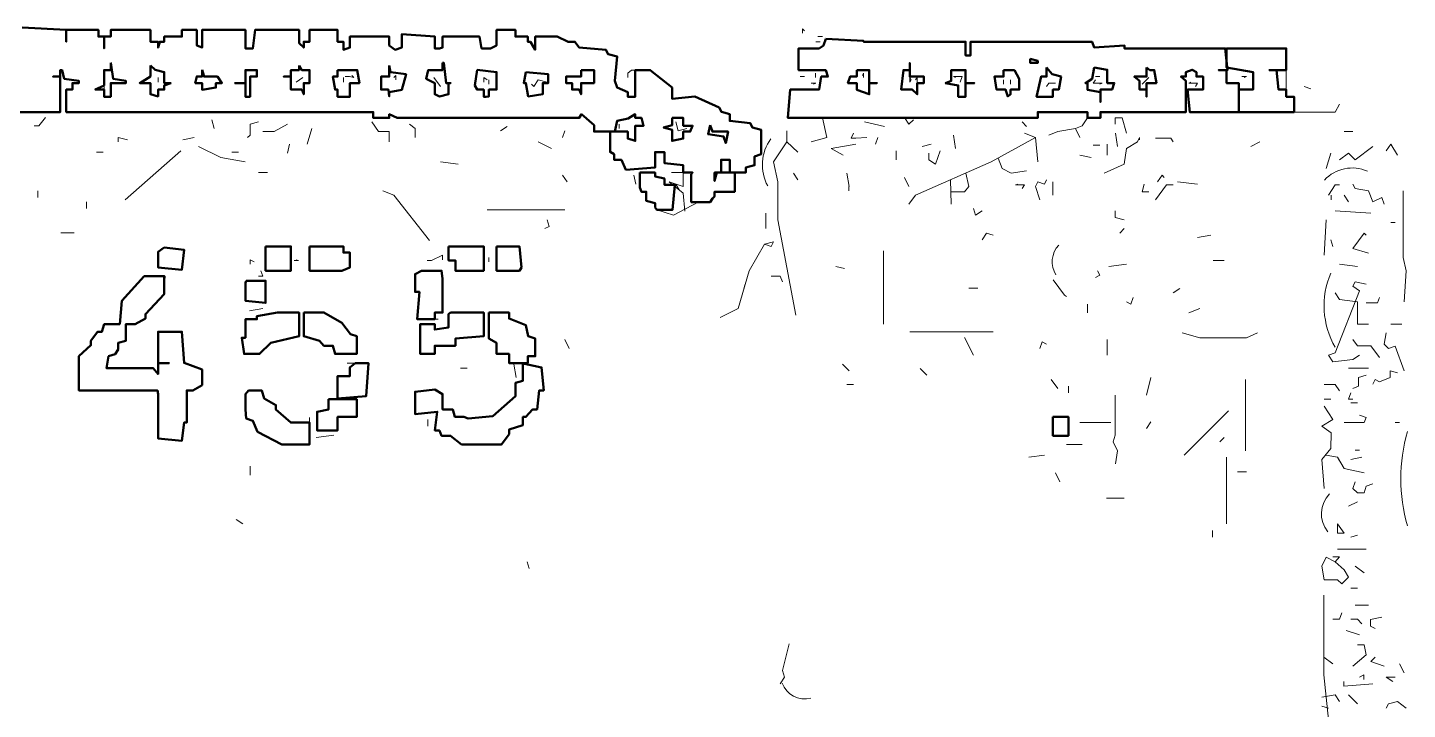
# Model space of a CAD drawing. Header units: metres. Extents: x 0.1 to 48.1, y 1.3 to 34.5.
# Drawn here: x 43.968 to 48.101, y 32.395 to 34.436 of the extents above; entities that cross this region are included whole.
import ezdxf

# ---------------------------------------------------------------- set-up
doc = ezdxf.new("R2010")
doc.units = ezdxf.units.M
for name, color, linetype, lineweight in [('P2D_GRAMMES', 7, 'Continuous', 18), ('P2D_MIKRA', 8, 'Continuous', 13), ('P2D_TOIXOI', 7, 'Continuous', 50), ('P2D_TOXA', 7, 'Continuous', 18)]:
    doc.layers.add(name, color=color, linetype=linetype, lineweight=lineweight)

msp = doc.modelspace()

# ---------------------------------------------------------------- linework, layer by layer
at = {"layer": 'P2D_GRAMMES'}
for p, q in [((47.737704, 34.359817), (47.737704, 34.25086)), ((46.986675, 34.107147), (46.993427, 34.034005)), ((44.426728, 34.067251), (44.260497, 33.920969)), ((46.731733, 33.9802), (46.734396, 33.90767)), ((45.909595, 33.967806), (45.919678, 33.950276)), ((45.577042, 33.891168), (45.344319, 33.891168)), ((46.178981, 33.881073), (46.178981, 33.834529)), ((47.857723, 33.861126), (47.851073, 33.754738)), ((46.531014, 33.768037), (46.531014, 33.548613)), ((47.039869, 33.681597), (47.073115, 33.635052)), ((46.116539, 33.666075), (46.112939, 33.653835)), ((46.610133, 33.525463), (46.86034, 33.525463)), ((47.615857, 33.382382), (47.615857, 33.169607)), ((47.565157, 33.289293), (47.432173, 33.156309)), ((47.851073, 33.302592), (47.87767, 33.262696)), ((47.558876, 33.14966), (47.558876, 32.950183)), ((47.894022, 33.144571), (47.899889, 33.134793)), ((47.850299, 32.55123), (47.87767, 32.531283))]:
    msp.add_line(p, q, dxfattribs=at)
for points in [[(47.897618, 34.206885), (47.884319, 34.183524), (47.761309, 34.183524)], [(46.348351, 34.165763), (46.361649, 34.107147), (46.315105, 34.093848)], [(47.142213, 34.165763), (47.126309, 34.142654), (47.106361, 34.133743), (47.11966, 34.107147)], [(46.241963, 34.127094), (46.241963, 34.093848), (46.202068, 34.034005), (46.215366, 33.974162), (46.215366, 33.861126), (46.26856, 33.575209)], [(46.953429, 34.120445), (46.986675, 34.107147), (46.853691, 34.034005), (46.627618, 33.934267), (46.60767, 33.90767)], [(47.106361, 34.133743), (47.053168, 34.125013), (47.026571, 34.113796)], [(47.298542, 34.100497), (47.298542, 34.107147), (47.292539, 34.093848), (47.259293, 34.073901), (47.252644, 34.027356), (47.192801, 34.000759)], [(46.241963, 34.093848), (46.275209, 34.063827), (46.275209, 34.063827)], [(46.41041, 34.053953), (46.374948, 34.073901), (46.448089, 34.087199)], [(46.874621, 34.045517), (46.886937, 34.014058), (46.913534, 34.000759), (46.960079, 34.007408)], [(45.896204, 34.002458), (45.931482, 34.002458), (45.931482, 33.960864), (45.889555, 33.974162), (45.931482, 33.940916), (45.936681, 33.886725)], [(46.777733, 34.000494), (46.787199, 33.960864), (46.773901, 33.94476), (46.734396, 33.94476)], [(45.031806, 33.947565), (45.065052, 33.934267), (45.17144, 33.798445), (45.17144, 33.798445)], [(48.087425, 33.947565), (48.087425, 33.748089), (48.097094, 33.708194), (48.090445, 33.615105)], [(45.975995, 33.914043), (45.902853, 33.874424), (45.852984, 33.891168)], [(46.175471, 33.787984), (46.202068, 33.794634), (46.195419, 33.781335), (46.175471, 33.787984), (46.128927, 33.708194), (46.095681, 33.595157), (46.042487, 33.56856)], [(47.871021, 33.801283), (47.87767, 33.781335), (47.871021, 33.801283)], [(47.977408, 33.668298), (47.944162, 33.674948), (47.937513, 33.661649), (47.957461, 33.648351), (47.884319, 33.462173), (47.864372, 33.455524), (47.87767, 33.435576), (47.937513, 33.442225), (47.957461, 33.455524)], [(47.884319, 33.641702), (47.897618, 33.621754), (47.950812, 33.615105), (47.950812, 33.548702), (47.984058, 33.548702)], [(47.073115, 33.635052), (47.079764, 33.631123), (47.073115, 33.635052)], [(47.425524, 33.522016), (47.478717, 33.507609), (47.618351, 33.507609), (47.651597, 33.522016)], [(47.225097, 33.335838), (47.225097, 33.216152), (47.219398, 33.196204), (47.232696, 33.169607), (47.226047, 33.129712)], [(47.87767, 33.262696), (47.844424, 33.242749), (47.872499, 33.222801), (47.871021, 33.176257), (47.844424, 33.14301), (47.851073, 33.056571)], [(47.857723, 33.156309), (47.890969, 33.14966), (47.910916, 33.116414), (47.970759, 33.103115)], [(47.884319, 32.837147), (47.910916, 32.81332), (47.924215, 32.790602), (47.904267, 32.770654), (47.890969, 32.782845), (47.851073, 32.782845), (47.844424, 32.823848), (47.857723, 32.850445), (47.884319, 32.837147), (47.897618, 32.852169), (47.87767, 32.852169), (47.890969, 32.852169)], [(47.850299, 32.737408), (47.850299, 32.498037), (47.864372, 32.365052), (47.850299, 32.358403), (47.850299, 32.318508)]]:
    msp.add_lwpolyline(points, dxfattribs=at)
at = {"layer": 'P2D_MIKRA'}
for p, q in [((46.328403, 34.393698), (46.341702, 34.393698)), ((46.335052, 34.409552), (46.348351, 34.409552)), ((44.065789, 34.266728), (44.065789, 34.240131)), ((44.197217, 34.286675), (44.197217, 34.24678)), ((44.792435, 34.286675), (44.772487, 34.273377)), ((44.913783, 34.286675), (44.913783, 34.273377)), ((45.184738, 34.286675), (45.204686, 34.260079)), ((45.349639, 34.280026), (45.349639, 34.266728)), ((46.281859, 34.28979), (46.295157, 34.28979)), ((46.327517, 34.299974), (46.327517, 34.286675)), ((46.891312, 34.280026), (46.891312, 34.266728)), ((46.911805, 34.280026), (46.911805, 34.266728)), ((47.166204, 34.28979), (47.179503, 34.28979)), ((47.325785, 34.286675), (47.305838, 34.266728)), ((47.79123, 34.260079), (47.811178, 34.253429)), ((44.519817, 34.16034), (44.526466, 34.133743)), ((45.404162, 34.140393), (45.384215, 34.127094)), ((45.739887, 34.147042), (45.739887, 34.133743)), ((46.474686, 34.153691), (46.534529, 34.140393)), ((46.94678, 34.153691), (46.960079, 34.140393)), ((44.466623, 34.107147), (44.433377, 34.100497)), ((44.819031, 34.133743), (44.805733, 34.087199)), ((45.577042, 34.127094), (45.570393, 34.107147)), ((46.514581, 34.107147), (46.507932, 34.087199)), ((46.740654, 34.113796), (46.747304, 34.073901)), ((47.226047, 34.120445), (47.232696, 34.08055)), ((47.910916, 34.125013), (47.937513, 34.125013)), ((44.174058, 34.063827), (44.194005, 34.063827)), ((44.57966, 34.063827), (44.599607, 34.063827)), ((44.752539, 34.087199), (44.74589, 34.060602)), ((45.497251, 34.093848), (45.537147, 34.073901)), ((46.569001, 34.067251), (46.569001, 34.040654)), ((46.674162, 34.087199), (46.647565, 34.08055)), ((47.11966, 34.053953), (47.152906, 34.047304)), ((47.159555, 34.084343), (47.179503, 34.084343)), ((47.201746, 34.087199), (47.201746, 34.053953)), ((47.658246, 34.093848), (47.631649, 34.08055)), ((47.871021, 34.060602), (47.857723, 34.014058)), ((45.204686, 34.034005), (45.25788, 34.027356)), ((44.65945, 34.002458), (44.686047, 34.002458)), ((45.570393, 33.99411), (45.583691, 33.974162)), ((45.783168, 33.99411), (45.789817, 33.967513)), ((46.261911, 34.000759), (46.275209, 33.980812)), ((46.421492, 34.000759), (46.428141, 33.960864)), ((46.594372, 33.987461), (46.60767, 33.960864)), ((47.038884, 33.974162), (47.038884, 33.934267)), ((47.412225, 33.974162), (47.472068, 33.967513)), ((43.998518, 33.947565), (43.998518, 33.927618)), ((47.910916, 33.934267), (47.924215, 33.914319)), ((44.144136, 33.914319), (44.144136, 33.894372)), ((47.884319, 33.887723), (47.990707, 33.881073)), ((48.05055, 33.852703), (48.063848, 33.852703)), ((44.06767, 33.822154), (44.107565, 33.822154)), ((47.252644, 33.834529), (47.239346, 33.82123)), ((47.511963, 33.814581), (47.472068, 33.807932)), ((45.349639, 33.748089), (45.349639, 33.734791)), ((47.259293, 33.728141), (47.206099, 33.721492)), ((47.518613, 33.739119), (47.551859, 33.739119)), ((47.897618, 33.728141), (47.950812, 33.721492)), ((46.388246, 33.721492), (46.414843, 33.714843)), ((46.787199, 33.656351), (46.813796, 33.656351)), ((47.418874, 33.655), (47.398927, 33.641702)), ((47.142213, 33.608455), (47.142213, 33.581859)), ((44.672749, 33.595157), (44.632853, 33.588508)), ((45.144843, 33.563019), (45.198037, 33.563019)), ((47.478717, 33.595157), (47.445471, 33.581859)), ((48.05055, 33.548702), (48.083796, 33.548702)), ((45.577042, 33.502068), (45.59034, 33.475471)), ((46.773901, 33.508717), (46.800497, 33.455524)), ((47.201746, 33.502068), (47.201746, 33.455524)), ((44.925419, 33.43186), (44.958665, 33.43186)), ((45.264529, 33.416851), (45.284476, 33.416851)), ((45.42411, 33.428927), (45.430759, 33.389031)), ((46.408194, 33.428927), (46.428141, 33.408979)), ((46.640916, 33.415628), (46.660864, 33.395681)), ((47.924215, 33.416851), (47.984058, 33.416851)), ((46.421492, 33.367421), (46.44144, 33.367421)), ((47.03322, 33.382382), (47.053168, 33.355785)), ((47.085192, 33.362435), (47.085192, 33.342487)), ((47.332435, 33.389031), (47.319136, 33.335838)), ((47.851073, 33.323524), (47.871021, 33.323524)), ((47.930864, 33.31304), (47.950812, 33.31304)), ((44.812616, 33.269346), (44.812616, 33.236099)), ((45.166922, 33.262696), (45.166922, 33.242749)), ((47.11966, 33.253831), (47.212749, 33.253831)), ((47.332435, 33.256047), (47.319136, 33.236099)), ((48.063848, 33.253831), (48.077147, 33.253831)), ((44.885524, 33.216152), (44.83233, 33.209503)), ((47.079764, 33.188175), (47.126309, 33.188175)), ((47.551859, 33.209503), (47.53856, 33.196204)), ((47.013272, 33.156309), (46.966728, 33.14966)), ((47.96411, 33.14966), (47.930864, 33.14301)), ((44.63427, 33.123063), (44.63427, 33.096466)), ((47.046518, 33.103115), (47.059817, 33.076518)), ((47.591754, 33.10644), (47.618351, 33.10644)), ((47.19945, 33.027727), (47.252644, 33.027727)), ((47.950812, 33.016675), (47.924215, 33.003377)), ((44.592958, 32.963482), (44.612906, 32.950183)), ((47.516396, 32.930236), (47.516396, 32.910288)), ((47.950812, 32.916937), (47.930864, 32.910288)), ((47.890969, 32.875077), (47.977408, 32.875077)), ((45.464005, 32.837147), (45.470654, 32.817199)), ((47.944162, 32.823848), (47.970759, 32.803901)), ((47.930864, 32.757809), (47.950812, 32.757809)), ((47.944162, 32.70662), (47.984058, 32.70662)), ((47.917565, 32.631021), (47.957461, 32.617723)), ((48.077147, 32.531283), (48.090445, 32.504686)), ((47.844424, 32.404948), (47.864372, 32.398298)), ((47.924215, 32.438194), (47.950812, 32.411597))]:
    msp.add_line(p, q, dxfattribs=at)
for points in [[(46.295157, 34.426309), (46.288508, 34.432958), (46.288508, 34.41966)], [(45.803115, 34.309199), (45.776518, 34.309199), (45.765614, 34.299974), (45.765614, 34.286675)], [(44.358688, 34.273377), (44.358688, 34.286675), (44.358688, 34.273377)], [(44.91877, 34.28979), (44.932068, 34.28979), (44.945366, 34.286675), (44.938717, 34.293325)], [(45.065052, 34.286675), (45.070717, 34.293325), (45.070717, 34.280026)], [(45.344319, 34.280026), (45.334346, 34.286675), (45.334346, 34.273377)], [(45.477304, 34.266728), (45.483953, 34.260079), (45.497251, 34.280026), (45.523848, 34.273377)], [(46.321754, 34.266728), (46.328403, 34.270121), (46.315105, 34.270121)], [(46.468037, 34.293325), (46.471646, 34.299974), (46.471646, 34.286675)], [(46.627618, 34.280026), (46.632733, 34.286675), (46.632733, 34.273377)], [(46.747304, 34.286675), (46.740654, 34.28979), (46.767251, 34.28979), (46.760602, 34.273377)], [(47.046518, 34.270121), (47.026571, 34.270121), (47.019921, 34.260079)], [(47.166204, 34.280026), (47.159555, 34.270121), (47.186152, 34.270121), (47.179503, 34.266728)], [(47.45212, 34.273377), (47.445471, 34.270121), (47.472068, 34.270121), (47.465419, 34.260079)], [(47.611702, 34.286675), (47.618351, 34.28979), (47.605052, 34.28979)], [(44.021126, 34.16699), (44.001178, 34.142654), (43.98788, 34.142654)], [(44.65945, 34.153691), (44.63427, 34.147042), (44.63427, 34.113796), (44.626204, 34.107147)], [(44.74589, 34.147042), (44.705995, 34.125013), (44.672749, 34.125013)], [(44.99856, 34.153691), (45.018508, 34.125013), (45.051215, 34.125013), (45.051215, 34.107147)], [(45.111597, 34.147042), (45.128453, 34.133743), (45.128453, 34.107147)], [(45.909503, 34.153691), (45.916152, 34.127094), (45.942749, 34.133743)], [(46.594372, 34.16699), (46.60767, 34.147042), (46.620969, 34.16034)], [(47.259293, 34.120445), (47.245995, 34.165763), (47.225097, 34.165763), (47.225097, 34.147042)], [(44.267147, 34.100497), (44.238721, 34.107147), (44.238721, 34.093848)], [(45.051215, 34.107147), (45.051215, 34.093848), (45.051215, 34.107147)], [(46.44144, 34.120445), (46.434791, 34.104912), (46.448089, 34.104912), (46.481335, 34.107147)], [(47.345733, 34.104912), (47.392277, 34.104912), (47.398927, 34.093848)], [(44.479921, 34.08055), (44.546414, 34.047304), (44.619555, 34.034005)], [(46.700759, 34.067251), (46.687461, 34.027356), (46.667513, 34.040654), (46.667513, 34.060602)], [(47.997356, 34.08055), (47.944162, 34.040654), (47.924215, 34.060602), (47.897618, 34.040654)], [(48.037251, 34.067251), (48.05055, 34.087199), (48.070497, 34.053953)], [(47.019921, 33.980812), (47.013272, 33.967513), (46.993325, 33.974162), (46.986675, 33.960864), (46.999974, 33.920969)], [(47.37233, 33.987461), (47.365681, 33.99411), (47.352382, 33.974162)], [(46.427476, 33.960864), (46.427476, 33.947565), (46.427476, 33.960864)], [(46.933482, 33.967513), (46.926832, 33.966027), (46.953429, 33.966027), (46.94678, 33.954215)], [(47.312487, 33.967513), (47.305838, 33.94476), (47.325785, 33.94476)], [(47.398927, 33.966027), (47.378979, 33.966027), (47.345733, 33.920969)], [(47.897618, 33.966027), (47.884319, 33.966027), (47.864372, 33.934267)], [(47.872499, 33.934267), (47.872499, 33.920969), (47.872499, 33.934267)], [(47.937513, 33.967513), (47.944162, 33.954215), (47.984058, 33.947565), (47.997356, 33.914319), (48.023953, 33.927618), (48.030602, 33.90767)], [(46.800497, 33.894372), (46.807147, 33.874424), (46.827094, 33.887723)], [(47.225097, 33.887723), (47.225097, 33.867775), (47.252644, 33.861126)], [(45.523848, 33.861126), (45.530497, 33.841178), (45.517199, 33.834529)], [(46.86034, 33.814581), (46.840393, 33.82123), (46.827094, 33.801283)], [(47.977408, 33.814581), (47.970759, 33.82123), (47.937513, 33.774686), (47.984058, 33.761387)], [(44.646152, 33.734791), (44.63427, 33.74144), (44.63427, 33.728141)], [(44.772487, 33.74144), (44.779136, 33.739119), (44.765838, 33.739119)], [(45.178089, 33.739119), (45.164791, 33.739119), (45.178089, 33.739119)], [(45.178089, 33.739119), (45.210856, 33.754738), (45.210856, 33.74144)], [(44.353586, 33.692498), (44.380183, 33.692498), (44.377376, 33.655)], [(44.666099, 33.708194), (44.672749, 33.692498), (44.65945, 33.692498)], [(46.195419, 33.692498), (46.222016, 33.692498), (46.228665, 33.674948)], [(47.172853, 33.708194), (47.179503, 33.694895), (47.166204, 33.688246)], [(47.279241, 33.628403), (47.272592, 33.608455), (47.259293, 33.615105)], [(48.017304, 33.628403), (48.010654, 33.612493), (47.977408, 33.612493)], [(48.037251, 33.522016), (48.030602, 33.48877), (48.043901, 33.475471), (48.063848, 33.48212), (48.090445, 33.408979)], [(47.019921, 33.48877), (47.006623, 33.495419), (46.999974, 33.475471)], [(47.937513, 33.502068), (47.950812, 33.48352), (47.990707, 33.48352), (48.017304, 33.448874)], [(47.977408, 33.395681), (47.954488, 33.389031), (47.954488, 33.362435), (47.937513, 33.355785)], [(48.070497, 33.40233), (48.049174, 33.408979), (48.049174, 33.389031), (48.017304, 33.375733), (48.004005, 33.382382), (47.997356, 33.369084)], [(47.851073, 33.367421), (47.884319, 33.367421), (47.897618, 33.349136)], [(47.930864, 33.342487), (47.924215, 33.323524), (47.937513, 33.323524)], [(47.957461, 33.275995), (47.977408, 33.269346), (47.970759, 33.253831), (47.910916, 33.253831)], [(47.944162, 33.170937), (47.957461, 33.170937), (47.944162, 33.170937)], [(47.944162, 33.076518), (47.937513, 33.056571), (47.950812, 33.043272), (47.970759, 33.043272), (47.977408, 33.06322), (47.997356, 33.069869)], [(47.904267, 32.684215), (47.897618, 32.665396), (47.87767, 32.665396)], [(47.930864, 32.665396), (47.950812, 32.665396), (47.96411, 32.650969)], [(48.023953, 32.670916), (47.989523, 32.664267), (47.989523, 32.644319), (48.004005, 32.63767)], [(46.248613, 32.591126), (46.228665, 32.511335), (46.235314, 32.491387), (46.222016, 32.47144)], [(47.950812, 32.58809), (47.970759, 32.58809), (47.977408, 32.55788), (47.937513, 32.524634)], [(48.004005, 32.55123), (47.990707, 32.537932), (48.030602, 32.524634)], [(47.957461, 32.491387), (47.97005, 32.498037), (47.97005, 32.484738)], [(48.063848, 32.491387), (48.037251, 32.491387), (48.057199, 32.478089)], [(47.910589, 32.478089), (47.910589, 32.464791), (47.997356, 32.47144)], [(47.844424, 32.431545), (47.884319, 32.438194), (47.897618, 32.418246)], [(48.037251, 32.398298), (48.043901, 32.411597), (48.070497, 32.418246), (48.097094, 32.398298)]]:
    msp.add_lwpolyline(points, dxfattribs=at)
for points in [[(46.614319, 34.280026), (46.610133, 34.286675), (46.610133, 34.273377)], [(47.89142, 32.950183), (47.910916, 32.922563), (47.89142, 32.922563)]]:
    msp.add_lwpolyline(points, close=True, dxfattribs=at)
at = {"layer": 'P2D_TOIXOI'}
msp.add_lwpolyline([(43.864869, 34.183524), (44.065789, 34.183524), (44.065789, 34.229304), (44.065789, 34.229304), (44.065789, 34.28979), (44.044398, 34.28979), (44.065789, 34.29), (44.065789, 34.309199), (44.070995, 34.309199), (44.077644, 34.283351), (44.121646, 34.276702), (44.121646, 34.270121), (44.102329, 34.270121), (44.102329, 34.25086), (44.083715, 34.25086), (44.083715, 34.183524), (45.00302, 34.183524), (45.00302, 34.165763), (45.051215, 34.165763), (45.051215, 34.176963), (45.075026, 34.165763), (45.166922, 34.165763), (45.166922, 34.165763), (45.620262, 34.165763), (45.626911, 34.176963), (45.664728, 34.143717), (45.664728, 34.125013), (45.726649, 34.125013), (45.733298, 34.157016), (45.766545, 34.163665), (45.787836, 34.176963), (45.787836, 34.165763), (45.80644, 34.165763), (45.813089, 34.142654), (45.787836, 34.142654), (45.787836, 34.104912), (45.787836, 34.104912), (45.787836, 34.097173), (45.765614, 34.103822), (45.765614, 34.125013), (45.712489, 34.125013), (45.712489, 34.063927), (45.724723, 34.057277), (45.724723, 34.040578), (45.746597, 34.040578), (45.759895, 34.010733), (45.847475, 34.017382), (45.847475, 34.063827), (45.875069, 34.063827), (45.875069, 34.030681), (45.931482, 34.024031), (45.931482, 34.002458), (45.959372, 34.002458), (45.955512, 33.997435), (45.955512, 33.94476), (45.955512, 33.94476), (45.955512, 33.914043), (46.012565, 33.914043), (46.019215, 33.924293), (46.025665, 33.930942), (46.025665, 33.94476), (46.085707, 33.94476), (46.085707, 34.002458), (46.032513, 34.002458), (46.025665, 33.977487), (46.025665, 34.002458), (46.04503, 34.002458), (46.04503, 34.040578), (46.070907, 34.040578), (46.070907, 34.002458), (46.118953, 34.002458), (46.118953, 34.017382), (46.14555, 34.024031), (46.14555, 34.050628), (46.164868, 34.057277), (46.164868, 34.130419), (46.138901, 34.137068), (46.132251, 34.150366), (46.070907, 34.157016), (46.070907, 34.176963), (46.045812, 34.183613), (46.039162, 34.196911), (45.966021, 34.230157), (45.898104, 34.223508), (45.898104, 34.256754), (45.833037, 34.309199), (45.787836, 34.309199), (45.787836, 34.229304), (45.765614, 34.229304), (45.765614, 34.243455), (45.733298, 34.256754), (45.726649, 34.276702), (45.733298, 34.349843), (45.706702, 34.356492), (45.700052, 34.369791), (45.620262, 34.37644), (45.606963, 34.393698), (45.587016, 34.393698), (45.55377, 34.409552), (45.488346, 34.409552), (45.488346, 34.369791), (45.473979, 34.393698), (45.466133, 34.393698), (45.466133, 34.409552), (45.428958, 34.409552), (45.428958, 34.429259), (45.372371, 34.429259), (45.372371, 34.383089), (45.354293, 34.373889), (45.327696, 34.373889), (45.321047, 34.409552), (45.210856, 34.409552), (45.210856, 34.37644), (45.201361, 34.373889), (45.187175, 34.373889), (45.187175, 34.409686), (45.088325, 34.416335), (45.088325, 34.37644), (45.068377, 34.369791), (45.051215, 34.383089), (45.051215, 34.409552), (44.933359, 34.409552), (44.933359, 34.37644), (44.913783, 34.369791), (44.913783, 34.393698), (44.896122, 34.393698), (44.896122, 34.429259), (44.812616, 34.429259), (44.812616, 34.393698), (44.795139, 34.393698), (44.795139, 34.37644), (44.780841, 34.389738), (44.780841, 34.429259), (44.649476, 34.429259), (44.642827, 34.373889), (44.620549, 34.373889), (44.620549, 34.429259), (44.490717, 34.429259), (44.490717, 34.37644), (44.474358, 34.383089), (44.474358, 34.429259), (44.430052, 34.429259), (44.430052, 34.409552), (44.377376, 34.409552), (44.377376, 34.393698), (44.36356, 34.393698), (44.358688, 34.37644), (44.358688, 34.393698), (44.33574, 34.393698), (44.33574, 34.429259), (44.217147, 34.429259), (44.217147, 34.409552), (44.197217, 34.409552), (44.197217, 34.373889), (44.197217, 34.373889), (44.197217, 34.409552), (44.179947, 34.409552), (44.179947, 34.429259), (44.083715, 34.429259), (44.083715, 34.393698), (44.083715, 34.393698), (44.083715, 34.429634), (43.951309, 34.436283)], dxfattribs=at)
for points in [[(46.358325, 34.403037), (46.351675, 34.383089), (46.338377, 34.373889), (46.27708, 34.373889), (46.27708, 34.309199), (46.345026, 34.309199), (46.345026, 34.309199), (46.358325, 34.309199), (46.364974, 34.28979), (46.345026, 34.28979), (46.338377, 34.25086), (46.305131, 34.25086), (46.298482, 34.25086), (46.251937, 34.25086), (46.245288, 34.165763), (46.993427, 34.165763), (46.993427, 34.183524), (47.142213, 34.183524), (47.142213, 34.165763), (47.180888, 34.165763), (47.180888, 34.183524), (47.253013, 34.183524), (47.253013, 34.183524), (47.43716, 34.183524), (47.43716, 34.276702), (47.422199, 34.28979), (47.43716, 34.28979), (47.43716, 34.303298), (47.455445, 34.309948), (47.468743, 34.303298), (47.468743, 34.28979), (47.48849, 34.28979), (47.48849, 34.283351), (47.48849, 34.276702), (47.48849, 34.25086), (47.442147, 34.25086), (47.448796, 34.183524), (47.595577, 34.183524), (47.595577, 34.270121), (47.558876, 34.270121), (47.558876, 34.309199), (47.535236, 34.309199), (47.535236, 34.309199), (47.561832, 34.309199), (47.555183, 34.373889), (47.253013, 34.373889), (47.253013, 34.383089), (47.16288, 34.37644), (47.15623, 34.393698), (46.956754, 34.393698), (46.956754, 34.393698), (46.792114, 34.393698), (46.792114, 34.35281), (46.777225, 34.35281), (46.777225, 34.393698), (46.610133, 34.393698), (46.610133, 34.393698), (46.471646, 34.393698), (46.471646, 34.396387)], [(46.970791, 34.343194), (46.993427, 34.336545), (46.993427, 34.330647), (46.970791, 34.330647)], [(47.575131, 34.373889), (47.558876, 34.373889), (47.558876, 34.316597), (47.638298, 34.303298), (47.638298, 34.25086), (47.595577, 34.25086), (47.595577, 34.183524), (47.761309, 34.183524), (47.761309, 34.229304), (47.737704, 34.229304), (47.737704, 34.25086), (47.714764, 34.25086), (47.708115, 34.309199), (47.686656, 34.309199), (47.686656, 34.309199), (47.737704, 34.309199), (47.737704, 34.373889)], [(44.217147, 34.330647), (44.217277, 34.330647), (44.223927, 34.283351), (44.262406, 34.276702), (44.262406, 34.270121), (44.217147, 34.270121), (44.217147, 34.229304), (44.197217, 34.229304), (44.197217, 34.25086), (44.170733, 34.25086), (44.197217, 34.263403), (44.197217, 34.309199), (44.217147, 34.309199)], [(44.33574, 34.323246), (44.350262, 34.309948), (44.377376, 34.303298), (44.377376, 34.270121), (44.396806, 34.270121), (44.377376, 34.263403), (44.377376, 34.25086), (44.358688, 34.25086), (44.358688, 34.230157), (44.33574, 34.236806), (44.33574, 34.270121), (44.303717, 34.270121), (44.33574, 34.29)], [(44.490717, 34.309948), (44.496545, 34.28979), (44.53644, 34.28979), (44.549738, 34.270121), (44.531934, 34.270121), (44.531934, 34.256754), (44.490717, 34.250105), (44.490717, 34.270121), (44.469948, 34.270121), (44.474358, 34.29), (44.474358, 34.28979), (44.490717, 34.28979)], [(44.654952, 34.309199), (44.654952, 34.309199), (44.654952, 34.28979), (44.63427, 34.28979), (44.63427, 34.229304), (44.620549, 34.229304), (44.620549, 34.270121), (44.588716, 34.270121), (44.588716, 34.270121), (44.620549, 34.270121), (44.620549, 34.309199), (44.654952, 34.309199)], [(44.780841, 34.323246), (44.78911, 34.309199), (44.812616, 34.309199), (44.812616, 34.270121), (44.812616, 34.270121), (44.812616, 34.270121), (44.795139, 34.270121), (44.795139, 34.236806), (44.78911, 34.25086), (44.75635, 34.25086), (44.75635, 34.28979), (44.735312, 34.28979), (44.735312, 34.28979), (44.75635, 34.28979), (44.75635, 34.309199), (44.780841, 34.309199)], [(44.896122, 34.309199), (44.933359, 34.309199), (44.933359, 34.309199), (44.95534, 34.309199), (44.96199, 34.270121), (44.933359, 34.270121), (44.933359, 34.229304), (44.896122, 34.229304), (44.896122, 34.25086), (44.888848, 34.25086), (44.882199, 34.28979), (44.896122, 34.28979)], [(45.051215, 34.323246), (45.055079, 34.303298), (45.101623, 34.296649), (45.088325, 34.250105), (45.051215, 34.243455), (45.051215, 34.230157), (45.048429, 34.25086), (45.026819, 34.25086), (45.026819, 34.28979), (45.051215, 34.28979)], [(45.210856, 34.330647), (45.21466, 34.330647), (45.221309, 34.270052), (45.234607, 34.270121), (45.22874, 34.270121), (45.22874, 34.236806), (45.201361, 34.230157), (45.187175, 34.236806), (45.187175, 34.270052), (45.161466, 34.283351), (45.168115, 34.309199), (45.210856, 34.309199)], [(45.314398, 34.309948), (45.372371, 34.303298), (45.372371, 34.25086), (45.349639, 34.25086), (45.349639, 34.230157), (45.340995, 34.229304), (45.334346, 34.229304), (45.334346, 34.25086), (45.314398, 34.25086), (45.307749, 34.263403)], [(45.460681, 34.303298), (45.527287, 34.296649), (45.527287, 34.28979), (45.527287, 34.28979), (45.527287, 34.270121), (45.510816, 34.270121), (45.510816, 34.236806), (45.46733, 34.230157), (45.460681, 34.270121), (45.454031, 34.270121)], [(45.625739, 34.309199), (45.664728, 34.309199), (45.664728, 34.270121), (45.664728, 34.270121), (45.664728, 34.270121), (45.625739, 34.270121), (45.625739, 34.236806), (45.620262, 34.25086), (45.598837, 34.25086), (45.598837, 34.270121), (45.580688, 34.270121), (45.580688, 34.28979), (45.625739, 34.28979)], [(46.451125, 34.309199), (46.488782, 34.309199), (46.488782, 34.270121), (46.511512, 34.270121), (46.511512, 34.270121), (46.488782, 34.270121), (46.488782, 34.236806), (46.451125, 34.250105), (46.451125, 34.270121), (46.424817, 34.270121), (46.431466, 34.28979), (46.451125, 34.28979)], [(46.610133, 34.330647), (46.610133, 34.330647), (46.610133, 34.28979), (46.652473, 34.28979), (46.652473, 34.270121), (46.652473, 34.270121), (46.652473, 34.270121), (46.632733, 34.270121), (46.632733, 34.236806), (46.617644, 34.25086), (46.584398, 34.25086), (46.591047, 34.309199), (46.610133, 34.309199)], [(46.755212, 34.309199), (46.777225, 34.309199), (46.777225, 34.270121), (46.803822, 34.270121), (46.777225, 34.270052), (46.777225, 34.25086), (46.777225, 34.25086), (46.777225, 34.229304), (46.755212, 34.229304), (46.755212, 34.263403), (46.717382, 34.270052), (46.734396, 34.276702), (46.734396, 34.309199), (46.755212, 34.309199)], [(46.891312, 34.309199), (46.923508, 34.309199), (46.937914, 34.283351), (46.937914, 34.25086), (46.911805, 34.25086), (46.911805, 34.236806), (46.90356, 34.230157), (46.896911, 34.25086), (46.870314, 34.25086), (46.863665, 34.28979), (46.891312, 34.28979)], [(47.019777, 34.316597), (47.036545, 34.296649), (47.063141, 34.29), (47.056492, 34.25086), (47.038884, 34.25086), (47.038884, 34.229304), (46.99, 34.229304), (47.003298, 34.28979), (47.019777, 34.28979)], [(47.16288, 34.316597), (47.201746, 34.309948), (47.201746, 34.270121), (47.222723, 34.270121), (47.216073, 34.25086), (47.180888, 34.25086), (47.180888, 34.213503), (47.180888, 34.213503), (47.180888, 34.243455), (47.142213, 34.250105), (47.142213, 34.270121), (47.136283, 34.270121), (47.15623, 34.283351)], [(47.319611, 34.316597), (47.32911, 34.309199), (47.342408, 34.309199), (47.349058, 34.270121), (47.319611, 34.270121), (47.319611, 34.229304), (47.319611, 34.229304), (47.319611, 34.25086), (47.298542, 34.25086), (47.298542, 34.276702), (47.282565, 34.28979), (47.319611, 34.28979), (47.319611, 34.309199), (47.319611, 34.309199)], [(45.898104, 34.165763), (45.931482, 34.165763), (45.931482, 34.142654), (45.959372, 34.142654), (45.952723, 34.125013), (45.931482, 34.125013), (45.931482, 34.103822), (45.898104, 34.097173), (45.898104, 34.130419), (45.872932, 34.137068), (45.898104, 34.143717)], [(46.012565, 34.143717), (46.019215, 34.125013), (46.065759, 34.125013), (46.05911, 34.090524), (46.052461, 34.110471), (46.005916, 34.11712)], [(45.801268, 34.002458), (45.801268, 33.957539), (45.80644, 33.94476), (45.821086, 33.94476), (45.821086, 33.917644), (45.847475, 33.910995), (45.847475, 33.897696), (45.852984, 33.891168), (45.899529, 33.891168), (45.906178, 33.966027), (45.875069, 33.966027), (45.875069, 33.984136), (45.847475, 33.990785), (45.847475, 34.002458)], [(44.376859, 33.77801), (44.358688, 33.764712), (44.358688, 33.718168), (44.430052, 33.711518), (44.436702, 33.771361)], [(44.680498, 33.78105), (44.680498, 33.708311), (44.75635, 33.708311), (44.75635, 33.78105)], [(44.812616, 33.78105), (44.812616, 33.708311), (44.908796, 33.708311), (44.933359, 33.718168), (44.933359, 33.762812), (44.913783, 33.762812), (44.913783, 33.78105)], [(45.22874, 33.78105), (45.22874, 33.739119), (45.249062, 33.739119), (45.249062, 33.708311), (45.334346, 33.708311), (45.334346, 33.78105)], [(45.372371, 33.78105), (45.372371, 33.739119), (45.372371, 33.739119), (45.372371, 33.708311), (45.440733, 33.708311), (45.447382, 33.718168), (45.440733, 33.78105)], [(44.317016, 33.692498), (44.250524, 33.618429), (44.243874, 33.548702), (44.19733, 33.548702), (44.190681, 33.525463), (44.177382, 33.525463), (44.157435, 33.498743), (44.157435, 33.485445), (44.121646, 33.452199), (44.121646, 33.349894), (44.356911, 33.349894), (44.358688, 33.339162), (44.358688, 33.206178), (44.430052, 33.199529), (44.436702, 33.253831), (44.444426, 33.253831), (44.444426, 33.349894), (44.463298, 33.349894), (44.490717, 33.365759), (44.490717, 33.412304), (44.436702, 33.432251), (44.430052, 33.525463), (44.358688, 33.525463), (44.358688, 33.43186), (44.391487, 33.43186), (44.391487, 33.43186), (44.358688, 33.43186), (44.358688, 33.399005), (44.343613, 33.416851), (44.203979, 33.416851), (44.210628, 33.452199), (44.230576, 33.458848), (44.238721, 33.472147), (44.238721, 33.492094), (44.262406, 33.498743), (44.262406, 33.548702), (44.290419, 33.548702), (44.320951, 33.565236), (44.320951, 33.578534), (44.377376, 33.638377), (44.377376, 33.692498)], [(45.148168, 33.708311), (45.128453, 33.69822), (45.128453, 33.645026), (45.141518, 33.645026), (45.134869, 33.563019), (45.187175, 33.563019), (45.187175, 33.583261), (45.210856, 33.583261), (45.210856, 33.684921), (45.20801, 33.708311)], [(44.62288, 33.678272), (44.620549, 33.671623), (44.620549, 33.618429), (44.680498, 33.61178), (44.680498, 33.678272)], [(44.715969, 33.583261), (44.654952, 33.571885), (44.654952, 33.563019), (44.620549, 33.563019), (44.620549, 33.507609), (44.609581, 33.507609), (44.61623, 33.459181), (44.662775, 33.459181), (44.696021, 33.492094), (44.780841, 33.512042), (44.780841, 33.583261)], [(44.795139, 33.583261), (44.795139, 33.512042), (44.842304, 33.498743), (44.855602, 33.48352), (44.882199, 33.48352), (44.888848, 33.459181), (44.953932, 33.459181), (44.953932, 33.512042), (44.935393, 33.518691), (44.908796, 33.551937), (44.855602, 33.583261)], [(45.234607, 33.583261), (45.22874, 33.578534), (45.22874, 33.538639), (45.187175, 33.53199), (45.187175, 33.548702), (45.143942, 33.548702), (45.143942, 33.459181), (45.187175, 33.459181), (45.187175, 33.48352), (45.20801, 33.48352), (45.21466, 33.48352), (45.249062, 33.48352), (45.249062, 33.505393), (45.334346, 33.512042), (45.334346, 33.583261)], [(45.349639, 33.583261), (45.349639, 33.505393), (45.372371, 33.492094), (45.372371, 33.459181), (45.410203, 33.459181), (45.410203, 33.43186), (45.466133, 33.43186), (45.466133, 33.452199), (45.488346, 33.452199), (45.488346, 33.505393), (45.46733, 33.512042), (45.460681, 33.545288), (45.410203, 33.565236), (45.410203, 33.583261)], [(44.948691, 33.43186), (44.933359, 33.418953), (44.933359, 33.392815), (44.896122, 33.392815), (44.896122, 33.325864), (44.981937, 33.332513), (44.988586, 33.43186)], [(45.447382, 33.43186), (45.451526, 33.43186), (45.451526, 33.379058), (45.428958, 33.372408), (45.428958, 33.332513), (45.360942, 33.27267), (45.287801, 33.266021), (45.274503, 33.270675), (45.247906, 33.270675), (45.241257, 33.293366), (45.210856, 33.293366), (45.210856, 33.339162), (45.188063, 33.352461), (45.128453, 33.345812), (45.128453, 33.279319), (45.194712, 33.285969), (45.188063, 33.230115), (45.201361, 33.230115), (45.20801, 33.214187), (45.234607, 33.214187), (45.267853, 33.188175), (45.340995, 33.188175), (45.360942, 33.188175), (45.387539, 33.188175), (45.410203, 33.219476), (45.410203, 33.232775), (45.451526, 33.246073), (45.451526, 33.270675), (45.460681, 33.270675), (45.480628, 33.293366), (45.493927, 33.293366), (45.500576, 33.349894), (45.513874, 33.349894), (45.507225, 33.418953)], [(44.629529, 33.349894), (44.620549, 33.339162), (44.620549, 33.292618), (44.62288, 33.266021), (44.642827, 33.259372), (44.656126, 33.226126), (44.729267, 33.188175), (44.812616, 33.188175), (44.812616, 33.253831), (44.755864, 33.253831), (44.711594, 33.292618), (44.711594, 33.305916), (44.676073, 33.325864), (44.669424, 33.349894)], [(44.869033, 33.323524), (44.869033, 33.292618), (44.83505, 33.285969), (44.83505, 33.230115), (44.852229, 33.230115), (44.852229, 33.230115), (44.896122, 33.230115), (44.896122, 33.270675), (44.953932, 33.270675), (44.953932, 33.323524)], [(47.038884, 33.270675), (47.038884, 33.214187), (47.085192, 33.214187), (47.085192, 33.270675)]]:
    msp.add_lwpolyline(points, close=True, dxfattribs=at)
at = {"layer": 'P2D_TOXA'}
for centre, radius, start, end in [((46.300721, 34.025329), 0.132182, 143.83924, 208.526107), ((47.935207, 33.903352), 0.112694, 66.189946, 137.365359), ((47.11132, 33.735037), 0.074569, 137.682261, 211.776151), ((48.10262, 33.603231), 0.251523, 156.998854, 209.594252), ((48.602693, 33.085213), 0.521669, 164.273962, 195.653896), ((47.927216, 32.980455), 0.08428, 135.01244, 219.294364), ((46.295531, 32.498822), 0.07254, 200.428879, 284.829605)]:
    msp.add_arc(centre, radius, start, end, dxfattribs=at)

doc.saveas('drawing.dxf')
